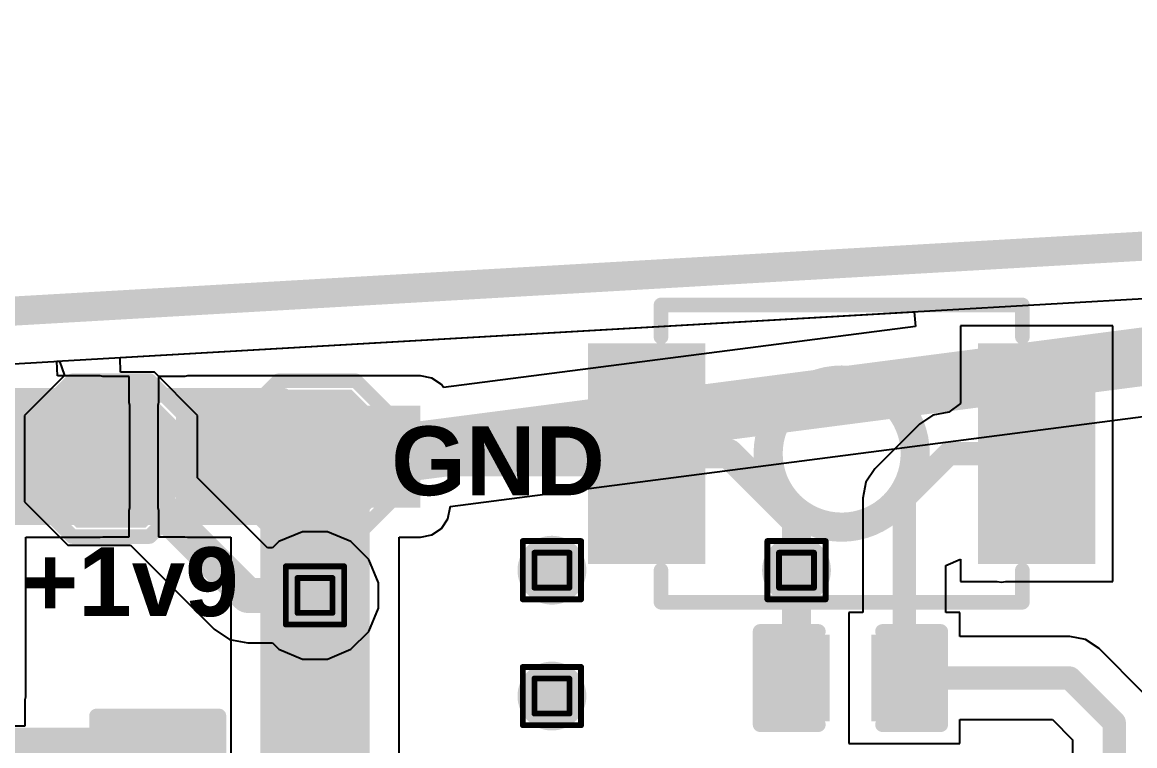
# Model space of a CAD drawing. Header units: inches. Extents: x 0 to 355, y -10 to 78.
# Drawn here: x 22.57 to 32.27, y 33.19 to 39.5 of the extents above; entities that cross this region are included whole.
import ezdxf

# ---------------------------------------------------------------- set-up
doc = ezdxf.new("R2010")
doc.units = ezdxf.units.IN
for name, color, linetype in [('Board Outline', 216, 'Continuous'), ('Bottom Layer', 5, 'Continuous'), ('Bottom Overlay', 54, 'Continuous'), ('Bottom Paste', 16, 'Continuous'), ('Bottom Solder', 6, 'Continuous'), ('Drill Drawing', 1, 'Continuous'), ('Top Layer', 1, 'Continuous'), ('Top Overlay', 2, 'Continuous'), ('Top Paste', 8, 'Continuous'), ('Top Solder', 216, 'Continuous'), ('Via Holes', 16, 'Continuous')]:
    doc.layers.add(name, color=color, linetype=linetype)
doc.styles.add('Arial_Bold', font='', dxfattribs={"height": 0.2})
doc.styles.get('Arial_Bold').set_extended_font_data('Arial', bold=True)

# ---------------------------------------------------------------- blocks, each defined once
blk = doc.blocks.new('B3U_1000P_23')
at = {"layer": 'Top Layer'}
for points in [[(-2.10999959, 0.85999955), (-1.28999869, 0.85999955), (-1.28999869, -0.85999955), (-2.10999959, -0.85999955)], [(1.29000123, 0.85999955), (2.11000213, 0.85999955), (2.11000213, -0.85999955), (1.29000123, -0.85999955)]]:
    blk.add_hatch(color=1, dxfattribs=at).paths.add_polyline_path(points)
at = {"layer": 'Top Paste'}
for points in [[(-2.10999959, 0.85999955), (-1.28999869, 0.85999955), (-1.28999869, -0.85999955), (-2.10999959, -0.85999955)], [(1.29000123, 0.85999955), (2.11000213, 0.85999955), (2.11000213, -0.85999955), (1.29000123, -0.85999955)]]:
    blk.add_hatch(color=8, dxfattribs=at).paths.add_polyline_path(points)
at = {"layer": 'Top Solder'}
for points in [[(-2.21159959, 0.96159955), (-1.18839869, 0.96159955), (-1.18839869, -0.96159955), (-2.21159959, -0.96159955)], [(1.18840123, 0.96159955), (2.21160213, 0.96159955), (2.21160213, -0.96159955), (1.18840123, -0.96159955)]]:
    blk.add_hatch(color=216, dxfattribs=at).paths.add_polyline_path(points)
at = {"layer": 'Top Overlay', "const_width": 0.127}
for points in [[(-1.5748, 1.2954), (-1.5748, 1.016)], [(1.57480254, 1.2954), (-1.5748, 1.2954)], [(1.57480254, 1.2954), (1.57480254, 1.016)], [(-1.5748, -1.016), (-1.5748, -1.2954)], [(1.57480254, -1.016), (1.57480254, -1.2954)], [(1.57480254, -1.2954), (-1.5748, -1.2954)]]:
    blk.add_lwpolyline(points, dxfattribs=at)
at = {"layer": 'Top Overlay'}
for points, const_width in [([(-1.60655, 1.2954, 1), (-1.54305, 1.2954, 1)], 0.0635), ([(-1.60655, 1.2954, 1), (-1.54305, 1.2954, 1)], 0.0635), ([(1.54305254, 1.2954, 1), (1.60655254, 1.2954, 1)], 0.0635), ([(1.54305254, 1.2954, 1), (1.60655254, 1.2954, 1)], 0.0635), ([(-1.60655, 1.016, 1), (-1.54305, 1.016, 1)], 0.0635), ([(1.54305254, 1.016, 1), (1.60655254, 1.016, 1)], 0.0635), ([(0.64106806, 0, 1), (-0.64106806, 0, 1)], 0.254), ([(-0.7045680599999999, 0, 1), (-0.5775680599999999, 0, 1)], 0.127), ([(0.5775680599999999, 0, 1), (0.7045680599999999, 0, 1)], 0.127), ([(-1.60655, -1.016, 1), (-1.54305, -1.016, 1)], 0.0635), ([(1.54305254, -1.016, 1), (1.60655254, -1.016, 1)], 0.0635), ([(-1.60655, -1.2954, 1), (-1.54305, -1.2954, 1)], 0.0635), ([(-1.60655, -1.2954, 1), (-1.54305, -1.2954, 1)], 0.0635), ([(1.54305254, -1.2954, 1), (1.60655254, -1.2954, 1)], 0.0635), ([(1.54305254, -1.2954, 1), (1.60655254, -1.2954, 1)], 0.0635)]:
    blk.add_lwpolyline(points, format="xyb", close=True, dxfattribs=dict(at, const_width=const_width))
blk = doc.blocks.new('R___0603_B_59')
at = {"layer": 'Bottom Layer'}
for points in [[(-1.143, -0.4445), (-1.143, 0.4445), (-0.3809999999999999, 0.4445), (-0.3809999999999999, -0.4445)], [(0.3809999999999999, -0.4445), (0.3809999999999999, 0.4445), (1.143, 0.4445), (1.143, -0.4445)]]:
    blk.add_hatch(color=5, dxfattribs=at).paths.add_polyline_path(points)
at = {"layer": 'Bottom Paste'}
for points in [[(-1.143, -0.4445), (-1.143, 0.4445), (-0.3809999999999999, 0.4445), (-0.3809999999999999, -0.4445)], [(0.3809999999999999, -0.4445), (0.3809999999999999, 0.4445), (1.143, 0.4445), (1.143, -0.4445)]]:
    blk.add_hatch(color=16, dxfattribs=at).paths.add_polyline_path(points)
at = {"layer": 'Bottom Solder'}
for points in [[(-1.2446, -0.5460999999999999), (-1.2446, 0.5460999999999999), (-0.2794, 0.5460999999999999), (-0.2794, -0.5460999999999999)], [(0.2794, -0.5460999999999999), (0.2794, 0.5460999999999999), (1.2446, 0.5460999999999999), (1.2446, -0.5460999999999999)]]:
    blk.add_hatch(color=6, dxfattribs=at).paths.add_polyline_path(points)
at = {"layer": 'Bottom Overlay', "const_width": 0.127}
for points in [[(-1.2192, 0.5334), (1.2192, 0.5334)], [(-1.2192, -0.5334), (-1.2192, 0.5334)], [(1.2192, -0.5334), (1.2192, 0.5334)], [(-1.2192, -0.5334), (1.2192, -0.5334)]]:
    blk.add_lwpolyline(points, dxfattribs=at)
at = {"layer": 'Bottom Overlay', "const_width": 0.0635}
for points in [[(-1.25095, 0.5334, 1), (-1.18745, 0.5334, 1)], [(-1.25095, 0.5334, 1), (-1.18745, 0.5334, 1)], [(1.18745, 0.5334, 1), (1.25095, 0.5334, 1)], [(1.18745, 0.5334, 1), (1.25095, 0.5334, 1)], [(-1.25095, -0.5334, 1), (-1.18745, -0.5334, 1)], [(-1.25095, -0.5334, 1), (-1.18745, -0.5334, 1)], [(1.18745, -0.5334, 1), (1.25095, -0.5334, 1)], [(1.18745, -0.5334, 1), (1.25095, -0.5334, 1)]]:
    blk.add_lwpolyline(points, format="xyb", close=True, dxfattribs=at)
blk = doc.blocks.new('T____________0_5___64')
at = {"layer": 'Top Layer'}
blk.add_hatch(color=1, dxfattribs=at).paths.add_polyline_path([(0.250000135, 0.5000002699999999), (-0.250000135, 0.5000002699999999), (-0.5000002699999999, 0.250000135), (-0.5000002699999999, -0.250000135), (-0.250000135, -0.5000002699999999), (0.250000135, -0.5000002699999999), (0.5000002699999999, -0.250000135), (0.5000002699999999, 0.250000135)])
at = {"layer": 'Top Paste'}
blk.add_hatch(color=8, dxfattribs=at).paths.add_polyline_path([(0.250000135, 0.5000002699999999), (-0.250000135, 0.5000002699999999), (-0.5000002699999999, 0.250000135), (-0.5000002699999999, -0.250000135), (-0.250000135, -0.5000002699999999), (0.250000135, -0.5000002699999999), (0.5000002699999999, -0.250000135), (0.5000002699999999, 0.250000135)])
at = {"layer": 'Top Solder'}
blk.add_hatch(color=216, dxfattribs=at).paths.add_polyline_path([(0.300800135, 0.6016002699999999), (-0.300800135, 0.6016002699999999), (-0.6016002699999999, 0.300800135), (-0.6016002699999999, -0.300800135), (-0.300800135, -0.6016002699999999), (0.300800135, -0.6016002699999999), (0.6016002699999999, -0.300800135), (0.6016002699999999, 0.300800135)])
at = {"layer": 'Top Overlay', "const_width": 0.127}
for points in [[(-0.6818579199999999, 0.33316672), (-0.33552384, 0.6795008)], [(-0.33552384, 0.6795008), (0.3364991999999999, 0.6795008)], [(0.3364991999999999, 0.6795008), (0.6836460799999999, 0.33235392)], [(-0.6818579199999999, -0.33414208), (-0.6818579199999999, 0.33316672)], [(0.6836460799999999, -0.32983424), (0.6836460799999999, 0.33235392)], [(-0.6818579199999999, -0.33414208), (-0.33739328, -0.6786067199999999)], [(0.3348736, -0.6786067199999999), (0.6836460799999999, -0.32983424)], [(-0.33739328, -0.6786067199999999), (0.3348736, -0.6786067199999999)]]:
    blk.add_lwpolyline(points, dxfattribs=at)
at = {"layer": 'Top Overlay', "const_width": 0.0635}
for points in [[(-0.36727384, 0.6795008, 1), (-0.30377384, 0.6795008, 1)], [(-0.36727384, 0.6795008, 1), (-0.30377384, 0.6795008, 1)], [(0.3047492, 0.6795008, 1), (0.3682492, 0.6795008, 1)], [(0.3047492, 0.6795008, 1), (0.3682492, 0.6795008, 1)], [(-0.71360792, 0.33316672, 1), (-0.65010792, 0.33316672, 1)], [(-0.71360792, 0.33316672, 1), (-0.65010792, 0.33316672, 1)], [(0.65189608, 0.33235392, 1), (0.71539608, 0.33235392, 1)], [(0.65189608, 0.33235392, 1), (0.71539608, 0.33235392, 1)], [(-0.71360792, -0.33414208, 1), (-0.65010792, -0.33414208, 1)], [(-0.71360792, -0.33414208, 1), (-0.65010792, -0.33414208, 1)], [(0.65189608, -0.32983424, 1), (0.71539608, -0.32983424, 1)], [(0.65189608, -0.32983424, 1), (0.71539608, -0.32983424, 1)], [(-0.36914328, -0.6786067199999999, 1), (-0.30564328, -0.6786067199999999, 1)], [(-0.36914328, -0.6786067199999999, 1), (-0.30564328, -0.6786067199999999, 1)], [(0.3031236, -0.6786067199999999, 1), (0.3666236, -0.6786067199999999, 1)], [(0.3031236, -0.6786067199999999, 1), (0.3666236, -0.6786067199999999, 1)]]:
    blk.add_lwpolyline(points, format="xyb", close=True, dxfattribs=at)
blk = doc.blocks.new('T____________0_5___65')
at = {"layer": 'Top Layer'}
blk.add_hatch(color=1, dxfattribs=at).paths.add_polyline_path([(0.250000135, 0.5000002699999999), (-0.250000135, 0.5000002699999999), (-0.5000002699999999, 0.250000135), (-0.5000002699999999, -0.250000135), (-0.250000135, -0.5000002699999999), (0.250000135, -0.5000002699999999), (0.5000002699999999, -0.250000135), (0.5000002699999999, 0.250000135)])
at = {"layer": 'Top Paste'}
blk.add_hatch(color=8, dxfattribs=at).paths.add_polyline_path([(0.250000135, 0.5000002699999999), (-0.250000135, 0.5000002699999999), (-0.5000002699999999, 0.250000135), (-0.5000002699999999, -0.250000135), (-0.250000135, -0.5000002699999999), (0.250000135, -0.5000002699999999), (0.5000002699999999, -0.250000135), (0.5000002699999999, 0.250000135)])
at = {"layer": 'Top Solder'}
blk.add_hatch(color=216, dxfattribs=at).paths.add_polyline_path([(0.300800135, 0.6016002699999999), (-0.300800135, 0.6016002699999999), (-0.6016002699999999, 0.300800135), (-0.6016002699999999, -0.300800135), (-0.300800135, -0.6016002699999999), (0.300800135, -0.6016002699999999), (0.6016002699999999, -0.300800135), (0.6016002699999999, 0.300800135)])
at = {"layer": 'Top Overlay', "const_width": 0.127}
for points in [[(-0.6818579199999999, 0.33316672), (-0.33552384, 0.6795008)], [(-0.33552384, 0.6795008), (0.3364991999999999, 0.6795008)], [(0.3364991999999999, 0.6795008), (0.6836460799999999, 0.33235392)], [(-0.6818579199999999, -0.33414208), (-0.6818579199999999, 0.33316672)], [(0.6836460799999999, -0.32983424), (0.6836460799999999, 0.33235392)], [(-0.6818579199999999, -0.33414208), (-0.33739328, -0.6786067199999999)], [(0.3348736, -0.6786067199999999), (0.6836460799999999, -0.32983424)], [(-0.33739328, -0.6786067199999999), (0.3348736, -0.6786067199999999)]]:
    blk.add_lwpolyline(points, dxfattribs=at)
at = {"layer": 'Top Overlay', "const_width": 0.0635}
for points in [[(-0.36727384, 0.6795008, 1), (-0.30377384, 0.6795008, 1)], [(-0.36727384, 0.6795008, 1), (-0.30377384, 0.6795008, 1)], [(0.3047492, 0.6795008, 1), (0.3682492, 0.6795008, 1)], [(0.3047492, 0.6795008, 1), (0.3682492, 0.6795008, 1)], [(-0.71360792, 0.33316672, 1), (-0.65010792, 0.33316672, 1)], [(-0.71360792, 0.33316672, 1), (-0.65010792, 0.33316672, 1)], [(0.65189608, 0.33235392, 1), (0.71539608, 0.33235392, 1)], [(0.65189608, 0.33235392, 1), (0.71539608, 0.33235392, 1)], [(-0.71360792, -0.33414208, 1), (-0.65010792, -0.33414208, 1)], [(-0.71360792, -0.33414208, 1), (-0.65010792, -0.33414208, 1)], [(0.65189608, -0.32983424, 1), (0.71539608, -0.32983424, 1)], [(0.65189608, -0.32983424, 1), (0.71539608, -0.32983424, 1)], [(-0.36914328, -0.6786067199999999, 1), (-0.30564328, -0.6786067199999999, 1)], [(-0.36914328, -0.6786067199999999, 1), (-0.30564328, -0.6786067199999999, 1)], [(0.3031236, -0.6786067199999999, 1), (0.3666236, -0.6786067199999999, 1)], [(0.3031236, -0.6786067199999999, 1), (0.3666236, -0.6786067199999999, 1)]]:
    blk.add_lwpolyline(points, format="xyb", close=True, dxfattribs=at)
blk = doc.blocks.new('C___0402_84')
at = {"layer": 'Top Layer'}
for points in [[(-0.6985, -0.3175), (-0.6985, 0.3175), (-0.2412999999999999, 0.3175), (-0.2413, -0.3175)], [(0.2412999999999999, -0.3175), (0.2413, 0.3175), (0.6985, 0.3175), (0.6985, -0.3175)]]:
    blk.add_hatch(color=1, dxfattribs=at).paths.add_polyline_path(points)
at = {"layer": 'Top Paste'}
for points in [[(-0.6985, -0.3175), (-0.6985, 0.3175), (-0.2412999999999999, 0.3175), (-0.2413, -0.3175)], [(0.2412999999999999, -0.3175), (0.2413, 0.3175), (0.6985, 0.3175), (0.6985, -0.3175)]]:
    blk.add_hatch(color=8, dxfattribs=at).paths.add_polyline_path(points)
at = {"layer": 'Top Solder'}
for points in [[(-0.7584998799999999, -0.37749988), (-0.7584998799999999, 0.37749988), (-0.18130012, 0.37749988), (-0.18130012, -0.37749988)], [(0.18130012, -0.37749988), (0.18130012, 0.37749988), (0.7584998799999999, 0.37749988), (0.7584998799999999, -0.37749988)]]:
    blk.add_hatch(color=216, dxfattribs=at).paths.add_polyline_path(points)
at = {"layer": 'Top Overlay', "const_width": 0.127}
for points in [[(-0.7874, 0.4064), (-0.2794, 0.4064)], [(-0.7874, -0.4064), (-0.7874, 0.4064)], [(0.2794, 0.4064), (0.7874, 0.4064)], [(0.7874, -0.4064), (0.7874, 0.4064)], [(-0.7874, -0.4064), (-0.2794, -0.4064)], [(0.2794, -0.4064), (0.7874, -0.4064)]]:
    blk.add_lwpolyline(points, dxfattribs=at)
at = {"layer": 'Top Overlay', "const_width": 0.0635}
for points in [[(-0.8191499999999999, 0.4064, 1), (-0.7556499999999999, 0.4064, 1)], [(-0.8191499999999999, 0.4064, 1), (-0.7556499999999999, 0.4064, 1)], [(-0.31115, 0.4064, 1), (-0.24765, 0.4064, 1)], [(0.24765, 0.4064, 1), (0.31115, 0.4064, 1)], [(0.7556499999999999, 0.4064, 1), (0.8191499999999999, 0.4064, 1)], [(0.7556499999999999, 0.4064, 1), (0.8191499999999999, 0.4064, 1)], [(-0.8191499999999999, -0.4064, 1), (-0.7556499999999999, -0.4064, 1)], [(-0.8191499999999999, -0.4064, 1), (-0.7556499999999999, -0.4064, 1)], [(-0.31115, -0.4064, 1), (-0.24765, -0.4064, 1)], [(0.24765, -0.4064, 1), (0.31115, -0.4064, 1)], [(0.7556499999999999, -0.4064, 1), (0.8191499999999999, -0.4064, 1)], [(0.7556499999999999, -0.4064, 1), (0.8191499999999999, -0.4064, 1)]]:
    blk.add_lwpolyline(points, format="xyb", close=True, dxfattribs=at)
blk = doc.blocks.new('C___0603_B_109')
at = {"layer": 'Bottom Layer'}
for points in [[(-1.143, -0.4445), (-1.143, 0.4445), (-0.3810000000000001, 0.4445), (-0.3809999999999999, -0.4445)], [(0.3810000000000001, -0.4445), (0.3809999999999999, 0.4445), (1.143, 0.4445), (1.143, -0.4445)]]:
    blk.add_hatch(color=5, dxfattribs=at).paths.add_polyline_path(points)
at = {"layer": 'Bottom Paste'}
for points in [[(-1.143, -0.4445), (-1.143, 0.4445), (-0.3810000000000001, 0.4445), (-0.3809999999999999, -0.4445)], [(0.3810000000000001, -0.4445), (0.3809999999999999, 0.4445), (1.143, 0.4445), (1.143, -0.4445)]]:
    blk.add_hatch(color=16, dxfattribs=at).paths.add_polyline_path(points)
at = {"layer": 'Bottom Solder'}
for points in [[(-1.20299988, -0.50449988), (-1.20299988, 0.5044998799999999), (-0.3210001200000001, 0.50449988), (-0.3210001199999999, -0.5044998799999999)], [(0.3210001200000001, -0.50449988), (0.3210001199999999, 0.5044998799999999), (1.20299988, 0.50449988), (1.20299988, -0.5044998799999999)]]:
    blk.add_hatch(color=6, dxfattribs=at).paths.add_polyline_path(points)
at = {"layer": 'Bottom Overlay', "const_width": 0.127}
for points in [[(-1.2446, -0.5334), (-1.2446, 0.5334)], [(-0.4571999999999999, 0.5334), (-1.2446, 0.5334)], [(1.2446, 0.5334), (0.4571999999999999, 0.5334)], [(1.2446, -0.5334), (1.2446, 0.5334)], [(-0.4571999999999999, -0.5334), (-1.2446, -0.5334)], [(1.2446, -0.5334), (0.4571999999999999, -0.5334)]]:
    blk.add_lwpolyline(points, dxfattribs=at)
at = {"layer": 'Bottom Overlay', "const_width": 0.0635}
for points in [[(-1.27635, 0.5334, 1), (-1.21285, 0.5334, 1)], [(-1.27635, 0.5334, 1), (-1.21285, 0.5334, 1)], [(-0.4889499999999999, 0.5334, 1), (-0.42545, 0.5334, 1)], [(0.42545, 0.5334, 1), (0.4889499999999999, 0.5334, 1)], [(1.21285, 0.5334, 1), (1.27635, 0.5334, 1)], [(1.21285, 0.5334, 1), (1.27635, 0.5334, 1)], [(-1.27635, -0.5334, 1), (-1.21285, -0.5334, 1)], [(-1.27635, -0.5334, 1), (-1.21285, -0.5334, 1)], [(-0.4889499999999999, -0.5334, 1), (-0.42545, -0.5334, 1)], [(0.42545, -0.5334, 1), (0.4889499999999999, -0.5334, 1)], [(1.21285, -0.5334, 1), (1.27635, -0.5334, 1)], [(1.21285, -0.5334, 1), (1.27635, -0.5334, 1)]]:
    blk.add_lwpolyline(points, format="xyb", close=True, dxfattribs=at)

msp = doc.modelspace()

# ---------------------------------------------------------------- hatches: boundary and pattern name
at = {"layer": 'Bottom Layer'}
for points in [[(21.2443187, 35.26821242), (23.25132002, 35.26821242), (23.25132002, 36.15721242), (21.2443187, 36.15721242)], [(24.01332002, 35.26821242), (26.04223646, 35.26821242), (26.04223646, 36.15721242), (24.01332002, 36.15721242)], [(24.64832002, 31.06451242), (25.59971766, 31.06451242), (25.59971766, 36.15721242), (24.64832002, 36.15721242)], [(16.87022026, 32.58851242), (24.19812026, 32.58851242), (24.19812026, 33.35051242), (16.87022026, 33.35051242)]]:
    msp.add_hatch(color=5, dxfattribs=at).paths.add_polyline_path(points)
h = msp.add_hatch(color=5, dxfattribs=at)
edge = h.paths.add_edge_path()
edge.add_arc((27.18919632, 34.72211242), 0.2999994, 0, 360)
h = msp.add_hatch(color=5, dxfattribs=at)
edge = h.paths.add_edge_path()
edge.add_arc((29.3208202, 34.72211242), 0.2999994, 0, 360)
h = msp.add_hatch(color=5, dxfattribs=at)
edge = h.paths.add_edge_path()
edge.add_arc((25.12401884, 34.50235924), 0.2999994, 0, 360)
h = msp.add_hatch(color=5, dxfattribs=at)
edge = h.paths.add_edge_path()
edge.add_arc((27.18919632, 33.62531502), 0.2999994, 0, 360)
at = {"layer": 'Top Layer'}
h = msp.add_hatch(color=1, dxfattribs=at)
edge = h.paths.add_edge_path()
edge.add_arc((27.18919632, 34.72211242), 0.2999994, 0, 360)
h = msp.add_hatch(color=1, dxfattribs=at)
edge = h.paths.add_edge_path()
edge.add_arc((29.3208202, 34.72211242), 0.2999994, 0, 360)
h = msp.add_hatch(color=1, dxfattribs=at)
edge = h.paths.add_edge_path()
edge.add_arc((25.12401884, 34.50235924), 0.2999994, 0, 360)
h = msp.add_hatch(color=1, dxfattribs=at)
edge = h.paths.add_edge_path()
edge.add_arc((27.18919632, 33.62531502), 0.2999994, 0, 360)
at = {"layer": 'Via Holes'}
h = msp.add_hatch(color=7, dxfattribs=at)
edge = h.paths.add_edge_path()
edge.add_arc((27.18919632, 34.72211242), 0.1499997, 0, 360)
h = msp.add_hatch(color=7, dxfattribs=at)
edge = h.paths.add_edge_path()
edge.add_arc((29.3208202, 34.72211242), 0.1499997, 0, 360)
h = msp.add_hatch(color=7, dxfattribs=at)
edge = h.paths.add_edge_path()
edge.add_arc((25.12401884, 34.50235924), 0.1499997, 0, 360)
h = msp.add_hatch(color=7, dxfattribs=at)
edge = h.paths.add_edge_path()
edge.add_arc((27.18919632, 33.62531502), 0.1499997, 0, 360)

# ---------------------------------------------------------------- linework, layer by layer
at = {"layer": 'Board Outline', "const_width": 0.254}
msp.add_lwpolyline([(1.27e-05, 35.6870127), (64.07201054, 39.3700127)], dxfattribs=at)
at = {"layer": 'Bottom Layer'}
for p, q in [((22.8749352, 36.54318828), (30.34498122, 36.97366493999999)), ((30.34498122, 36.97366493999999), (30.35682016, 36.84721866)), ((30.35682016, 36.84721866), (26.24358226, 36.31306682)), ((22.8785928, 36.41618828), (22.8749352, 36.54318828)), ((23.25132002, 36.41618828), (22.8785928, 36.41618828)), ((23.27633648, 36.41121242), (23.25132002, 36.41618828)), ((23.50532002, 36.41121242), (23.27633648, 36.41121242)), ((23.50532002, 36.18222888), (23.50532002, 36.41121242)), ((23.98830356, 36.41121242), (23.75932002, 36.41121242)), ((23.75932002, 36.41121242), (23.75932002, 36.18222888)), ((24.01332002, 36.41618828), (23.98830356, 36.41121242)), ((26.042239, 36.41618828), (24.01332002, 36.41618828)), ((26.14134472, 36.39647533999999), (26.042239, 36.41618828)), ((26.22536284, 36.34033626), (26.14134472, 36.39647533999999)), ((26.24358226, 36.31306682), (26.22536284, 36.34033626)), ((23.51029588, 36.15721242), (23.50532002, 36.18222888)), ((23.75932002, 36.18222888), (23.75434416, 36.15721242)), ((23.51029588, 35.26821242), (23.51029588, 36.15721242)), ((23.75434416, 36.15721242), (23.75434416, 35.26821242)), ((26.30121486, 35.27594926), (32.8148188, 36.12181498)), ((23.50532002, 35.24319595999999), (23.51029588, 35.26821242)), ((23.50532002, 35.01421241999999), (23.50532002, 35.24319595999999)), ((23.75434416, 35.26821242), (23.75932002, 35.24319595999999)), ((23.75932002, 35.24319595999999), (23.75932002, 35.01421241999999)), ((26.28150192, 35.1691067), (26.30121486, 35.26821242)), ((26.30121486, 35.26821242), (26.30121486, 35.27594926)), ((26.22536284, 35.08508858), (26.28150192, 35.1691067)), ((22.60329744, 33.61951366), (22.60329744, 35.00923656)), ((22.60329744, 35.00923656), (23.25132002, 35.00923656)), ((23.25132002, 35.00923656), (23.27633648, 35.01421241999999)), ((23.27633648, 35.01421241999999), (23.50532002, 35.01421241999999)), ((23.75932002, 35.01421241999999), (23.98830356, 35.01421241999999)), ((23.98830356, 35.01421241999999), (24.01332002, 35.00923656)), ((24.01332002, 35.00923656), (24.38934416, 35.00923656)), ((24.38934416, 35.00923656), (24.38934416, 32.57848704)), ((25.85869606, 31.16619624), (25.85869606, 35.00923656)), ((25.85869606, 35.00923656), (26.042239, 35.00923656)), ((26.042239, 35.00923656), (26.14134472, 35.0289495)), ((26.14134472, 35.0289495), (26.22536284, 35.08508858)), ((22.59831904, 33.5944845), (22.60329744, 33.61951366)), ((22.59831904, 33.36551366), (22.59831904, 33.5944845)), ((22.36933804, 33.36551366), (22.59831904, 33.36551366))]:
    msp.add_line(p, q, dxfattribs=at)
for points, const_width in [([(25.64252174, 35.71271242), (32.76251765999999, 36.63732322)], 0.508), ([(24.90811884, 35.71271242), (25.64252174, 35.71271242)], 0.508), ([(25.12401884, 34.50235924), (25.12401884, 35.47831106)], 0.508), ([(25.31481094, 34.69315134), (25.31481094, 34.72211242)], 0.2032), ([(25.12401884, 33.52640742), (25.12401884, 34.50235924)], 0.508), ([(25.12401884, 34.50235924), (25.31481094, 34.69315134)], 0.2032)]:
    msp.add_lwpolyline(points, dxfattribs=dict(at, const_width=const_width))
for points, const_width in [([(24.78111884, 35.71271242, 1), (25.03511884, 35.71271242, 1)], 0.254), ([(25.51552174, 35.71271242, 1), (25.76952174, 35.71271242, 1)], 0.254), ([(25.51552174, 35.71271242, 1), (25.76952174, 35.71271242, 1)], 0.254), ([(24.99701884, 35.47831106, 1), (25.25101884, 35.47831106, 1)], 0.254), ([(25.26401094, 34.72211242, 1), (25.36561094, 34.72211242, 1)], 0.1016), ([(24.99701884, 34.50235924, 1), (25.25101884, 34.50235924, 1)], 0.254), ([(24.99701884, 34.50235924, 1), (25.25101884, 34.50235924, 1)], 0.254), ([(25.26401094, 34.69315134, 1), (25.36561094, 34.69315134, 1)], 0.1016), ([(25.26401094, 34.69315134, 1), (25.36561094, 34.69315134, 1)], 0.1016), ([(25.07321884, 34.50235924, 1), (25.17481884, 34.50235924, 1)], 0.1016), ([(24.99701884, 33.52640742, 1), (25.25101884, 33.52640742, 1)], 0.254)]:
    msp.add_lwpolyline(points, format="xyb", close=True, dxfattribs=dict(at, const_width=const_width))
at = {"layer": 'Drill Drawing', "const_width": 0.0508}
for points in [[(26.93519632, 34.97611242), (27.44319632, 34.97611242)], [(26.93519632, 34.46811242), (26.93519632, 34.97611242)], [(27.44319632, 34.46811242), (27.44319632, 34.97611242)], [(29.0668202, 34.97611242), (29.5748202, 34.97611242)], [(29.0668202, 34.46811242), (29.0668202, 34.97611242)], [(29.5748202, 34.46811242), (29.5748202, 34.97611242)], [(27.03679632, 34.87451242), (27.34159632, 34.87451242)], [(27.03679632, 34.56971242), (27.03679632, 34.87451242)], [(27.34159632, 34.56971242), (27.34159632, 34.87451242)], [(29.1684202, 34.87451242), (29.4732202, 34.87451242)], [(29.1684202, 34.56971242), (29.1684202, 34.87451242)], [(29.4732202, 34.56971242), (29.4732202, 34.87451242)], [(24.87001884, 34.75635923999999), (25.37801884, 34.75635923999999)], [(24.87001884, 34.24835924), (24.87001884, 34.75635923999999)], [(25.37801884, 34.24835924), (25.37801884, 34.75635923999999)], [(24.97161884, 34.65475924), (25.27641884, 34.65475924)], [(24.97161884, 34.34995924), (24.97161884, 34.65475924)], [(25.27641884, 34.34995924), (25.27641884, 34.65475924)], [(27.03679632, 34.56971242), (27.34159632, 34.56971242)], [(29.1684202, 34.56971242), (29.4732202, 34.56971242)], [(26.93519632, 34.46811242), (27.44319632, 34.46811242)], [(29.0668202, 34.46811242), (29.5748202, 34.46811242)], [(24.97161884, 34.34995924), (25.27641884, 34.34995924)], [(24.87001884, 34.24835924), (25.37801884, 34.24835924)], [(26.93519632, 33.87931502), (27.44319632, 33.87931502)], [(26.93519632, 33.37131502), (26.93519632, 33.87931502)], [(27.44319632, 33.37131502), (27.44319632, 33.87931502)], [(27.03679632, 33.77771502), (27.34159632, 33.77771502)], [(27.03679632, 33.47291501999999), (27.03679632, 33.77771502)], [(27.34159632, 33.47291501999999), (27.34159632, 33.77771502)], [(27.03679632, 33.47291501999999), (27.34159632, 33.47291501999999)], [(26.93519632, 33.37131502), (27.44319632, 33.37131502)]]:
    msp.add_lwpolyline(points, dxfattribs=at)
at = {"layer": 'Drill Drawing', "const_width": 0.0254}
for points in [[(26.92249632, 34.97611242, 1), (26.94789632, 34.97611242, 1)], [(26.92249632, 34.97611242, 1), (26.94789632, 34.97611242, 1)], [(27.43049632, 34.97611242, 1), (27.45589632, 34.97611242, 1)], [(27.43049632, 34.97611242, 1), (27.45589632, 34.97611242, 1)], [(29.0541202, 34.97611242, 1), (29.0795202, 34.97611242, 1)], [(29.0541202, 34.97611242, 1), (29.0795202, 34.97611242, 1)], [(29.5621202, 34.97611242, 1), (29.5875202, 34.97611242, 1)], [(29.5621202, 34.97611242, 1), (29.5875202, 34.97611242, 1)], [(27.02409631999999, 34.87451242, 1), (27.04949632, 34.87451242, 1)], [(27.02409631999999, 34.87451242, 1), (27.04949632, 34.87451242, 1)], [(27.32889631999999, 34.87451242, 1), (27.35429632, 34.87451242, 1)], [(27.32889631999999, 34.87451242, 1), (27.35429632, 34.87451242, 1)], [(29.1557202, 34.87451242, 1), (29.1811202, 34.87451242, 1)], [(29.1557202, 34.87451242, 1), (29.1811202, 34.87451242, 1)], [(29.4605202, 34.87451242, 1), (29.4859202, 34.87451242, 1)], [(29.4605202, 34.87451242, 1), (29.4859202, 34.87451242, 1)], [(24.85731884, 34.75635923999999, 1), (24.88271884, 34.75635923999999, 1)], [(24.85731884, 34.75635923999999, 1), (24.88271884, 34.75635923999999, 1)], [(25.36531884, 34.75635923999999, 1), (25.39071884, 34.75635923999999, 1)], [(25.36531884, 34.75635923999999, 1), (25.39071884, 34.75635923999999, 1)], [(24.95891884, 34.65475924, 1), (24.98431884, 34.65475924, 1)], [(24.95891884, 34.65475924, 1), (24.98431884, 34.65475924, 1)], [(25.26371884, 34.65475924, 1), (25.28911884, 34.65475924, 1)], [(25.26371884, 34.65475924, 1), (25.28911884, 34.65475924, 1)], [(27.02409631999999, 34.56971242, 1), (27.04949632, 34.56971242, 1)], [(27.02409631999999, 34.56971242, 1), (27.04949632, 34.56971242, 1)], [(27.32889631999999, 34.56971242, 1), (27.35429632, 34.56971242, 1)], [(27.32889631999999, 34.56971242, 1), (27.35429632, 34.56971242, 1)], [(29.1557202, 34.56971242, 1), (29.1811202, 34.56971242, 1)], [(29.1557202, 34.56971242, 1), (29.1811202, 34.56971242, 1)], [(29.4605202, 34.56971242, 1), (29.4859202, 34.56971242, 1)], [(29.4605202, 34.56971242, 1), (29.4859202, 34.56971242, 1)], [(26.92249632, 34.46811242, 1), (26.94789632, 34.46811242, 1)], [(26.92249632, 34.46811242, 1), (26.94789632, 34.46811242, 1)], [(27.43049632, 34.46811242, 1), (27.45589632, 34.46811242, 1)], [(27.43049632, 34.46811242, 1), (27.45589632, 34.46811242, 1)], [(29.0541202, 34.46811242, 1), (29.0795202, 34.46811242, 1)], [(29.0541202, 34.46811242, 1), (29.0795202, 34.46811242, 1)], [(29.5621202, 34.46811242, 1), (29.5875202, 34.46811242, 1)], [(29.5621202, 34.46811242, 1), (29.5875202, 34.46811242, 1)], [(24.95891884, 34.34995924, 1), (24.98431884, 34.34995924, 1)], [(24.95891884, 34.34995924, 1), (24.98431884, 34.34995924, 1)], [(25.26371884, 34.34995924, 1), (25.28911884, 34.34995924, 1)], [(25.26371884, 34.34995924, 1), (25.28911884, 34.34995924, 1)], [(24.85731884, 34.24835924, 1), (24.88271884, 34.24835924, 1)], [(24.85731884, 34.24835924, 1), (24.88271884, 34.24835924, 1)], [(25.36531884, 34.24835924, 1), (25.39071884, 34.24835924, 1)], [(25.36531884, 34.24835924, 1), (25.39071884, 34.24835924, 1)], [(26.92249632, 33.87931502, 1), (26.94789632, 33.87931502, 1)], [(26.92249632, 33.87931502, 1), (26.94789632, 33.87931502, 1)], [(27.43049632, 33.87931502, 1), (27.45589632, 33.87931502, 1)], [(27.43049632, 33.87931502, 1), (27.45589632, 33.87931502, 1)], [(27.02409631999999, 33.77771502, 1), (27.04949632, 33.77771502, 1)], [(27.02409631999999, 33.77771502, 1), (27.04949632, 33.77771502, 1)], [(27.32889631999999, 33.77771502, 1), (27.35429632, 33.77771502, 1)], [(27.32889631999999, 33.77771502, 1), (27.35429632, 33.77771502, 1)], [(27.02409631999999, 33.47291501999999, 1), (27.04949632, 33.47291501999999, 1)], [(27.02409631999999, 33.47291501999999, 1), (27.04949632, 33.47291501999999, 1)], [(27.32889631999999, 33.47291501999999, 1), (27.35429632, 33.47291501999999, 1)], [(27.32889631999999, 33.47291501999999, 1), (27.35429632, 33.47291501999999, 1)], [(26.92249632, 33.37131502, 1), (26.94789632, 33.37131502, 1)], [(26.92249632, 33.37131502, 1), (26.94789632, 33.37131502, 1)], [(27.43049632, 33.37131502, 1), (27.45589632, 33.37131502, 1)], [(27.43049632, 33.37131502, 1), (27.45589632, 33.37131502, 1)]]:
    msp.add_lwpolyline(points, format="xyb", close=True, dxfattribs=at)
at = {"layer": 'Top Layer'}
for p, q in [((23.42549544, 36.57491542), (57.82946016, 38.55751242)), ((32.07851852, 36.8521107), (30.75052016, 36.8521107)), ((30.75052016, 36.8521107), (30.75052016, 36.17391292)), ((32.07851852, 34.62411414), (32.07851852, 36.8521107)), ((23.42915304, 36.44791542), (23.42549544, 36.57491542)), ((0.5299202, 35.25551242), (22.89626612, 36.54441764)), ((22.89626612, 36.54441764), (22.94181086, 36.41983063999999)), ((22.94181086, 36.41983063999999), (22.59289614, 36.07091592)), ((23.72389464, 36.44791542), (23.42915304, 36.44791542)), ((24.10089414, 36.07091592), (23.72389464, 36.44791542)), ((30.75052016, 36.17391292), (30.64891254, 36.10068218)), ((22.59289614, 36.07091592), (22.59289614, 35.31691692)), ((24.10089414, 35.52591573999999), (24.10089414, 36.07091592)), ((30.51016758, 36.07308), (30.39254018, 35.99448732)), ((30.64891254, 36.10068218), (30.51016758, 36.07308)), ((30.3925351, 35.99447969999999), (30.0042453, 35.60619243999999)), ((30.39254018, 35.99448732), (30.3925351, 35.99447969999999)), ((30.0042453, 35.60619243999999), (29.92565262, 35.48856504)), ((24.71008774, 34.91672214), (24.10089414, 35.52591573999999)), ((29.92565262, 35.48856504), (29.89805044, 35.34981754)), ((22.59289614, 35.31691692), (22.96989564, 34.93991742)), ((29.89805044, 35.34981754), (29.89805298, 35.34980484)), ((29.89805298, 35.34980484), (29.89805298, 34.35381242)), ((25.01382094, 35.05635864), (24.81020438, 34.97201794)), ((25.23421674, 35.05635864), (25.01382094, 35.05635864)), ((25.4378333, 34.97201794), (25.23421674, 35.05635864)), ((22.96989564, 34.93991742), (23.51489582, 34.93991742)), ((23.51489582, 34.93991742), (24.24545316, 34.20936008)), ((24.75490858, 34.91672214), (24.71008774, 34.91672214)), ((24.81020438, 34.97201794), (24.75490858, 34.91672214)), ((25.59367754, 34.8161737), (25.4378333, 34.97201794)), ((25.67801824, 34.61255714), (25.59367754, 34.8161737)), ((30.62318742, 34.76275242), (30.75018742, 34.81904898)), ((30.75018742, 34.81904898), (30.75052016, 34.81874926)), ((30.75052016, 34.81874926), (30.75052016, 34.62411414)), ((30.62318742, 34.35381242), (30.62318742, 34.76275242)), ((30.75052016, 34.62411414), (31.0710707, 34.62411414)), ((31.0710707, 34.62411414), (31.10611762, 34.61714184)), ((31.10611762, 34.61714184), (31.14116454, 34.62411414)), ((31.14116454, 34.62411414), (32.07851852, 34.62411414)), ((25.67801824, 34.39216133999999), (25.67801824, 34.61255714)), ((25.59367754, 34.18854478), (25.67801824, 34.39216133999999)), ((29.89805298, 34.35381242), (29.7780202, 34.35381242)), ((29.7780202, 34.35381242), (29.7780202, 33.21081242)), ((30.7432202, 34.35381242), (30.62318742, 34.35381242)), ((30.7432202, 34.14487964), (30.7432202, 34.35381242)), ((24.24545316, 34.20936008), (24.37988266, 34.11953806)), ((25.4378333, 34.03270054), (25.59367754, 34.18854478)), ((31.70162062, 34.14487964), (30.7432202, 34.14487964)), ((31.70163332, 34.14488218), (31.70162062, 34.14487964)), ((31.84038082, 34.11727999999999), (31.70163332, 34.14488218)), ((24.37988266, 34.11953806), (24.53845232, 34.08799634)), ((24.53845232, 34.08799634), (24.75490858, 34.08799634)), ((24.75490858, 34.08799634), (24.81020438, 34.03270054)), ((31.95800822, 34.03868731999999), (31.84038082, 34.11727999999999)), ((32.34618372, 33.65050927999999), (31.95800822, 34.03868731999999)), ((24.81020438, 34.03270054), (25.01382094, 33.94835983999999)), ((25.01382094, 33.94835983999999), (25.23421674, 33.94835983999999)), ((25.23421674, 33.94835983999999), (25.4378333, 34.03270054)), ((30.7432202, 33.21081242), (30.7432202, 33.4197452)), ((30.7432202, 33.4197452), (31.55145074, 33.4197452)), ((31.55145074, 33.4197452), (31.72724922, 33.24394926)), ((29.7780202, 33.21081242), (30.7432202, 33.21081242)), ((31.72724922, 33.24394926), (31.72724922, 32.40541143999999))]:
    msp.add_line(p, q, dxfattribs=at)
for points, const_width in [([(23.34689514, 35.69391642), (24.53845232, 34.50235924)], 0.3048), ([(25.1425202, 35.69391642), (27.97032252, 35.69391642)], 0.3048), ([(27.97032252, 35.69391642), (28.01451852, 35.73811242)], 0.254), ([(28.01452106, 35.73811242), (28.73028798, 35.73811242)], 0.254), ([(28.73028798, 35.73811242), (29.3208202, 35.1475802)], 0.254), ([(30.2606202, 35.34981754), (30.64891507999999, 35.73811242)], 0.2032), ([(30.64891507999999, 35.73811242), (31.41451934, 35.73811242)], 0.2032), ([(31.41451934, 35.28811332), (31.41451934, 35.73811242)], 0.2032), ([(30.2606202, 33.78231242), (30.2606202, 35.34981754)], 0.2032), ([(31.10611762, 34.97971159999999), (31.41451934, 35.28811332)], 0.2032), ([(29.3208202, 33.78231242), (29.3208202, 35.1475802)], 0.254), ([(31.10611508, 34.97971159999999), (31.10611762, 34.97971159999999)], 0.2032), ([(24.53845232, 34.50235924), (25.12401884, 34.50235924)], 0.3048), ([(30.2606202, 33.78231242), (31.70163332, 33.78231242)], 0.2032), ([(31.70163332, 33.78231242), (32.08981644, 33.3941293)], 0.2032), ([(32.08981644, 29.35297914), (32.08981644, 33.3941293)], 0.2032)]:
    msp.add_lwpolyline(points, dxfattribs=dict(at, const_width=const_width))
for points, const_width in [([(23.27069514, 35.69391642, 1), (23.42309514, 35.69391642, 1)], 0.1524), ([(25.0663202, 35.69391642, 1), (25.2187202, 35.69391642, 1)], 0.1524), ([(27.89412252, 35.69391642, 1), (28.04652252, 35.69391642, 1)], 0.1524), ([(27.90682252, 35.69391642, 1), (28.03382252, 35.69391642, 1)], 0.127), ([(27.95101852, 35.73811242, 1), (28.07801852, 35.73811242, 1)], 0.127), ([(27.95102106, 35.73811242, 1), (28.07802106, 35.73811242, 1)], 0.127), ([(28.66678798, 35.73811242, 1), (28.79378798, 35.73811242, 1)], 0.127), ([(28.66678798, 35.73811242, 1), (28.79378798, 35.73811242, 1)], 0.127), ([(30.59811508, 35.73811242, 1), (30.69971508, 35.73811242, 1)], 0.1016), ([(30.59811508, 35.73811242, 1), (30.69971508, 35.73811242, 1)], 0.1016), ([(31.36371934, 35.73811242, 1), (31.46531934, 35.73811242, 1)], 0.1016), ([(31.36371934, 35.73811242, 1), (31.46531934, 35.73811242, 1)], 0.1016), ([(30.2098202, 35.34981754, 1), (30.3114202, 35.34981754, 1)], 0.1016), ([(30.2098202, 35.34981754, 1), (30.3114202, 35.34981754, 1)], 0.1016), ([(31.36371934, 35.28811332, 1), (31.46531934, 35.28811332, 1)], 0.1016), ([(31.36371934, 35.28811332, 1), (31.46531934, 35.28811332, 1)], 0.1016), ([(29.2573202, 35.1475802, 1), (29.3843202, 35.1475802, 1)], 0.127), ([(29.2573202, 35.1475802, 1), (29.3843202, 35.1475802, 1)], 0.127), ([(31.05531508, 34.97971159999999, 1), (31.15691508, 34.97971159999999, 1)], 0.1016), ([(31.05531762, 34.97971159999999, 1), (31.15691762, 34.97971159999999, 1)], 0.1016), ([(31.05531762, 34.97971159999999, 1), (31.15691762, 34.97971159999999, 1)], 0.1016), ([(24.46225232, 34.50235924, 1), (24.61465232, 34.50235924, 1)], 0.1524), ([(24.46225232, 34.50235924, 1), (24.61465232, 34.50235924, 1)], 0.1524), ([(25.04781884, 34.50235924, 1), (25.20021884, 34.50235924, 1)], 0.1524), ([(29.2573202, 33.78231242, 1), (29.3843202, 33.78231242, 1)], 0.127), ([(30.2098202, 33.78231242, 1), (30.3114202, 33.78231242, 1)], 0.1016), ([(30.2098202, 33.78231242, 1), (30.3114202, 33.78231242, 1)], 0.1016), ([(31.65083332, 33.78231242, 1), (31.75243332, 33.78231242, 1)], 0.1016), ([(31.65083332, 33.78231242, 1), (31.75243332, 33.78231242, 1)], 0.1016), ([(32.03901644, 33.3941293, 1), (32.14061644, 33.3941293, 1)], 0.1016), ([(32.03901644, 33.3941293, 1), (32.14061644, 33.3941293, 1)], 0.1016)]:
    msp.add_lwpolyline(points, format="xyb", close=True, dxfattribs=dict(at, const_width=const_width))

# ---------------------------------------------------------------- block references
for name, p, rotation in [('B3U_1000P_23', (29.7145202, 35.73811242), 180), ('C___0603_B_109', (23.75362026, 32.20751242), 270)]:
    msp.add_blockref(name, p, dxfattribs=dict(rotation=rotation))
for name, p in [('T____________0_5___65', (23.34689514, 35.69391642)), ('T____________0_5___64', (25.1425202, 35.69391642)), ('R___0603_B_59', (23.63232002, 35.71271242)), ('C___0402_84', (29.7907202, 33.78231242))]:
    msp.add_blockref(name, p)

# ---------------------------------------------------------------- texts
at = {"layer": 'Top Overlay', "style": 'Arial_Bold'}
for s, p in [('GND', (25.78840918, 35.3753293)), ('+1v9', (22.57127312, 34.32186176))]:
    msp.add_text(s, height=0.5999987999999999, rotation=360, dxfattribs=at).set_placement(p)

doc.saveas('drawing.dxf')
